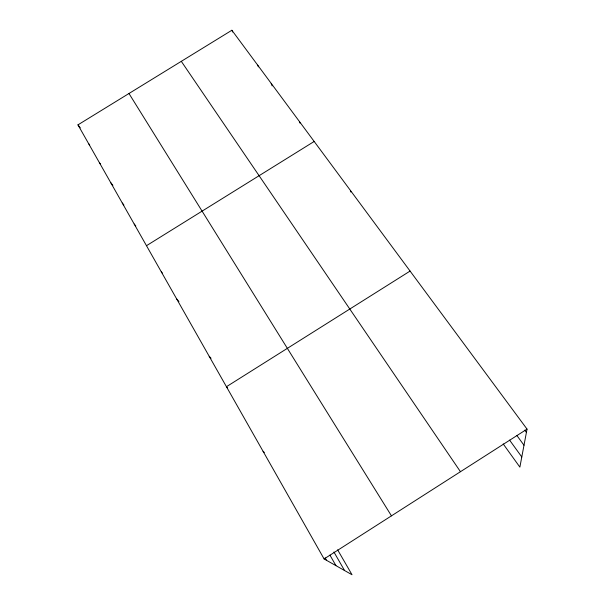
<?xml version="1.0" encoding="UTF-8"?>
<svg xmlns="http://www.w3.org/2000/svg" width="605" height="605" viewBox="0 0 605 605"><rect width="100%" height="100%" fill="white"/><g stroke="black" fill="none" stroke-linecap="round" stroke-linejoin="round"><path stroke-width="0.91" d="M337.628 549.832L352.027 574.75L324.099 558.944L77.962 124.857L231.874 30.25L527.038 429.111L519.877 467.128L503.194 443.919M324.099 558.944L527.038 429.111M410.084 271.07L226.444 386.716L227.616 387.911M146.486 245.698L314.176 141.464M263.069 451.315L264.332 452.442M209.201 356.307L211.039 358.266M176.66 298.923L178.929 301.502M161.293 271.827L162.458 273.188M134.189 224.016L135.792 225.968M122.263 202.993L123.896 205.004M110.692 182.589L112.908 185.349M99.462 162.783L100.589 164.197M88.557 143.544L89.699 145.003M77.962 124.857L80.268 127.836M524.747 430.155L526.418 432.416M516.889 435.509L523.998 445.242M509.599 440.13L521.79 456.964M181.303 61.332L460.458 471.703M128.978 93.503L391.458 515.846M333.93 552.025L344.57 570.53M329.929 555.11L335.957 565.652M325.127 557.855L326.526 560.321M231.874 30.25L232.592 31.997M257.715 65.166L258.373 66.86M271.199 83.392L272.144 85.887M299.414 121.514L299.974 123.118M350.393 190.401L350.885 192.072"/></g></svg>
